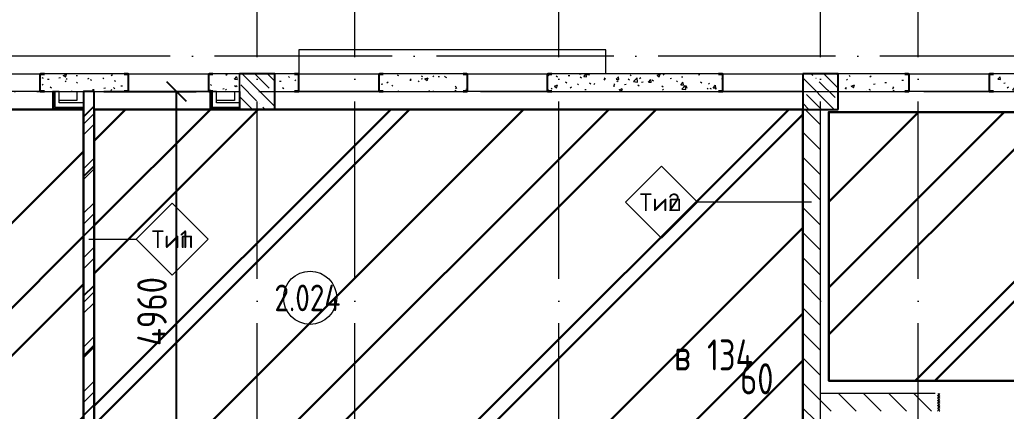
# Model space of a CAD drawing. Header units: millimetres. Extents: x -68946 to 690821, y -552984 to 293768.
# Drawn here: x 143831 to 154953, y -66215 to -61799 of the extents above; entities that cross this region are included whole.
import ezdxf

# ---------------------------------------------------------------- set-up
doc = ezdxf.new("R2010")
doc.units = ezdxf.units.MM
doc.linetypes.add('ADSK_Линия сетки', pattern=[2500, 2000, -250, 0, -250])
doc.linetypes.add('ADSK_Скрыто', pattern=[600, 300, -300])
doc.layers.get('Defpoints').update_dxf_attribs({"color": 250})
for name, color, linetype, lineweight in [('0) блоки', 250, 'Continuous', 25), ('1.2) Стяжка 6 вып.', 30, 'Continuous', 30), ('1.3) Звуко-изол           6 вып.', 90, 'Continuous', 30), ('1.4) Стяжка 6 вып.', 30, 'Continuous', 30), ('A-AREA-____-IDEN', 250, 'Continuous', 9), ('A-DOOR-____-OTLN', 250, 'Continuous', 5), ('A-FLOR-____-OTLN', 250, 'Continuous', 9), ('A-WALL-____-IDEN', 250, 'Continuous', 9), ('A-WALL-____-MCUT', 250, 'Continuous', 13), ('A-WALL-____-PATT', 250, 'Continuous', 13), ('A-WALL-FNSH-MCUT', 250, 'Continuous', 13), ('G-____-____-SYMB', 250, 'ADSK_Скрыто', 9), ('I-WALL-____-OTLN', 250, 'Continuous', 9), ('S-COLS-____-MCUT', 250, 'Continuous', 25), ('S-COLS-____-OTLN', 250, 'Continuous', 9), ('S-GRID-____-OTLN', 250, 'Continuous', 9)]:
    doc.layers.add(name, color=color, linetype=linetype, lineweight=lineweight)
doc.styles.add('GOST Common_2', font='', dxfattribs={"width": 0.8, "height": 350})
doc.styles.add('ISOCPEUR', font='isocpeur.ttf', dxfattribs={"width": 0.8, "height": 100})
doc.styles.add('ISOCPEUR_3', font='isocpeur.ttf', dxfattribs={"height": 250})
doc.styles.get("Standard").update_dxf_attribs({"font": 'ГОСТ тип А.ttf'})
doc.styles.get('GOST Common_2').set_extended_font_data('GOST Common')
doc.dimstyles.new('А3', dxfattribs={"dimtxt": 333, "dimasz": 222, "dimexe": 222, "dimexo": 111, "dimgap": 111, "dimtad": 1, "dimtoh": 1, "dimdec": 0, "dimrnd": 0.0015, "dimzin": 0, "dimdsep": 46, "dimtxsty": 'Standard', "dimblk": 'OBLIQUE', "dimcen": 0, "dimclrd": 7, "dimclre": 7, "dimclrt": 7, "dimadec": 0, "dimazin": 0, "dimtfac": 1, "dimtdec": 0, "dimtofl": 0, "dimtmove": 0, "dimatfit": 3, "dimfxl": 1, "dimtolj": 1, "dimtzin": 0, "dimarcsym": 0})
pattern_1 = [(135, (28708.77, -120984.93), (-141.42136, -141.42136), [])]
pattern_2 = [(135, (28708.77, -120984.93), (-142.5612, -142.5612), []), (135, (28851.33, -120984.93), (-142.5612, -142.5612), [252.016, -50.403, 3.353, -47.05])]
pattern_3 = [(50, (28708.77, -120984.93), (364.3679, -31.8783), [38.1, -419.1]), (355, (28708.77, -120984.93), (-70.4859, 382.1133), [30.48, -335.28]), (100.451, (28739.14, -120987.6), (293.885, 350.2334), [32.38, -356.18]), (46.184, (28708.77, -120883.33), (542.1585, -84.0858), [57.15, -628.65]), (96.636, (28753.95, -120890.34), (474.8049, 494.8554), [48.57, -534.27]), (351.184, (28708.8, -120883.33), (474.8102, 494.85), [45.72, -502.92]), (21, (28759.57, -120908.73), (303.22847, -204.53046), [38.1, -419.1]), (326, (28759.57, -120908.73), (123.6039, 368.376), [30.48, -335.28]), (71.451, (28784.84, -120925.78), (426.8341, 163.8427), [32.38, -356.18]), (37.5, (28708.77, -120984.93), (6.17665, 169.11015), [16.764, -314.452, 16.764, -323.596, -336.55]), (37.5, (28708.77, -120984.93), (6.17665, 169.11015), [-671.576, 16.764, -319.786]), (7.5, (28708.77, -120984.93), (133.63888, 200.3615), [16.764, -177.292, 16.764, -306.832, -128.27]), (7.5, (28708.77, -120984.93), (133.63888, 200.3615), [-517.652, 16.764, -111.506]), (327.5, (28595.49, -120984.93), (271.18182, -11.45836), [16.764, -110.236, 16.764, -379.476, -525.78]), (327.5, (28595.49, -120984.93), (271.18182, -11.45836), [-523.24, 16.764, -509.016]), (317.5, (28544.7, -120984.93), (296.2585, 50.85285), [16.764, -148.336, 16.764, -246.38, -373.38]), (317.5, (28544.7, -120984.93), (296.2585, 50.85285), [-428.244, 16.764, -356.616])]

# ---------------------------------------------------------------- blocks, each defined once
blk = doc.blocks.new('Дверь_СКБ_1Ст_Внутренняя - Д-3п_1100x2100h_С_У мужской_ С_У женский-41848194-АР1_Кладочный план 2 этажа С2и3')
at = {"layer": 'A-DOOR-____-OTLN'}
h = blk.add_hatch(dxfattribs=at)
h.set_pattern_fill('FP_20', color=256, style=0, pattern_type=2)
h.set_pattern_definition([(45, (-371.384, 164.685), (-14.1421, 14.1421), []), (135, (-371.384, 164.685), (-14.1421, -14.1421), [])])
h.paths.add_polyline_path([(-512.5, 100), (-537.5, 100), (-537.5, -100), (-512.5, -100)])
h = blk.add_hatch(dxfattribs=at)
h.set_pattern_fill('FP_19', color=256, style=0, pattern_type=2)
h.set_pattern_definition([(135, (1751.41, 164.685), (-14.14214, -14.14214), []), (225, (1751.41, 164.685), (14.14214, -14.14214), [])])
h.paths.add_polyline_path([(562.5, 100), (537.5, 100), (537.5, -100), (562.5, -100)])
blk = doc.blocks.new('ADSK_КолоннаНесущая_Швеллер_Гнутый_ГОСТ 8278-83 - 200х50х4_таб_1 2-38569602-АР1_Кладочный план 2 этажа С2и3')
at = {"layer": 'S-COLS-____-MCUT'}
for p, q in [((-10.1, 90), (-10.1, -90)), ((-6.1, -90), (-6.1, 90)), ((39.9, 100), (-0.1, 100)), ((-0.1, 96), (39.9, 96)), ((39.9, 96), (39.9, 100)), ((39.9, -96), (-0.1, -96)), ((-0.1, -100), (39.9, -100)), ((39.9, -100), (39.9, -96))]:
    blk.add_line(p, q, dxfattribs=at)
for centre, radius, start, end in [((-0.1, 90), 10, 90, 180), ((-0.1, 90), 6, 90, 180), ((-0.1, -90), 10, 180, 270), ((-0.1, -90), 6, 180, 270)]:
    blk.add_arc(centre, radius, start, end, dxfattribs=at)
blk = doc.blocks.new('AAR_СКБ_Марка_Помещения_мал - Номер-28977439-АР1_Кладочный план 2 этажа С2и3')
at = {"layer": 'A-AREA-____-IDEN'}
blk.add_circle((-0.03, 0), 3, dxfattribs=at)
blk = doc.blocks.new('ADSK_Марка_Стена - Типоразмер_ADSK_Марка-30564887-АР1_Кладочный план 2 этажа С2и3')
at = {"layer": 'A-WALL-____-IDEN'}
for p, q in [((-0.16, 4.37), (-4.21, 0.31)), ((3.9, 0.31), (-0.16, 4.37)), ((-4.21, 0.31), (-0.16, -3.74)), ((-0.16, -3.74), (3.9, 0.31))]:
    blk.add_line(p, q, dxfattribs=at)
blk = doc.blocks.new('_Oblique')
at = {"color": 0, "linetype": 'ByBlock', "lineweight": -2}
blk.add_line((-0.5, -0.5), (0.5, 0.5), dxfattribs=at)
blk = doc.blocks.new('*D5453')
at = {"color": 7, "lineweight": -2, "transparency": 16777216}
for p, q in [((144781, -62610), (145821, -62610)), ((145599, -67570), (145599, -62610)), ((144781, -67570), (145821, -67570))]:
    blk.add_line(p, q, dxfattribs=at)
at = {"layer": 'Defpoints', "color": 0, "lineweight": 30, "transparency": 16777216}
for p in [(144670, -62610), (145599, -62610), (144670, -67570)]:
    blk.add_point(p, dxfattribs=at)
at = {"color": 7, "lineweight": -2, "transparency": 16777216, "xscale": 222, "yscale": 222, "zscale": 222}
for p, rotation in [((145599, -62610), 90), ((145599, -67570), 270)]:
    blk.add_blockref('_Oblique', p, dxfattribs=dict(at, rotation=rotation))
at = {"color": 7, "transparency": 16777216, "insert": (145322, -65090), "char_height": 333, "attachment_point": 5, "rotation": 90}
blk.add_mtext('\\A1;4960', dxfattribs=at)

msp = doc.modelspace()

# ---------------------------------------------------------------- hatches: boundary and pattern name
at = {"layer": '0) блоки'}
h = msp.add_hatch(dxfattribs=at)
h.set_pattern_fill('ANSI31', color=256, scale=150)
h.paths.add_polyline_path([(159058.7515, -64819.933), (165207.2722, -64819.933), (165207.2722, -64939.933), (159058.7515, -64939.933)])
h.paths.add_polyline_path([(161409.2787, -68474.9347), (161888.7722, -68474.9347), (161888.7722, -68594.9347), (161409.2787, -68594.9347)])
h.paths.add_polyline_path([(161888.7722, -64939.933), (162008.7722, -64939.933), (162008.7722, -70534.9336), (161888.7722, -70534.9336)])
h.paths.add_polyline_path([(159058.7515, -68534.9347), (159178.7515, -68534.9347), (159178.7515, -64939.933), (159058.7515, -64939.933)])
h.paths.add_polyline_path([(155829.7509, -68534.9347), (161208.7503, -68534.9347), (161208.7503, -68654.9347), (155829.7509, -68654.9347)])
h.paths.add_polyline_path([(157958.7515, -69109.9342), (158078.7515, -69109.9342), (158078.7515, -68654.9347), (157958.7515, -68654.9347)])
h.paths.add_polyline_path([(157958.7515, -71737.4347), (158078.7503, -71737.4347), (158078.7503, -69509.9347), (157958.7515, -69509.9347)])
h.paths.add_polyline_path([(144549.7718, -67569.9347), (144669.7718, -67569.9347), (144669.7718, -62609.9347), (144549.7718, -62609.9347)])
h.paths.add_polyline_path([(143953.7722, -67569.9347), (152658.7718, -67569.9347), (152658.7718, -67689.9347), (143953.7722, -67689.9347)])
h.paths.add_polyline_path([(143953.7722, -71734.9336), (143833.7722, -71734.9336), (143833.7722, -67569.9347), (143953.7722, -67569.9347)])
h.paths.add_polyline_path([(146588.7728, -69109.9342), (146708.7728, -69109.9342), (146708.7728, -67689.9347), (146588.7728, -67689.9347)])
h.paths.add_polyline_path([(146588.7728, -71409.9347), (146708.7503, -71409.9347), (146708.7503, -69509.9343), (146588.7728, -69509.9343)])
at = {"layer": '1.2) Стяжка 6 вып.', "lineweight": 30}
h = msp.add_hatch(dxfattribs=at)
h.set_pattern_fill('ANSI31', color=256, scale=333)
h.paths.add_polyline_path([(143833.7722, -69189.9342), (143833.7722, -67569.9347), (144549.7718, -67569.9347), (144549.7718, -62809.9347), (137808.8181, -62809.9347), (137808.8181, -71734.9336), (139508.8181, -71734.9336), (139508.8181, -69189.9342)])
h = msp.add_hatch(dxfattribs=at)
h.set_pattern_fill('ANSI31', color=256, scale=333)
h.paths.add_polyline_path([(144669.7718, -67569.9347), (152658.7503, -67569.9347), (152658.7503, -62809.9347), (144669.7718, -62809.9347)])
h = msp.add_hatch(dxfattribs=at)
h.set_pattern_fill('ANSI31', color=256, scale=333)
h.paths.add_polyline_path([(158936.189, -64714.8987), (165062.64, -64714.8987), (165062.64, -62844.6629), (158936.189, -62844.6629), (158936.189, -62841.4906), (152951.0342, -62841.4906), (152951.0342, -65869.9866), (156063.8011, -65869.9866), (156063.8011, -68405.154), (158936.189, -68405.154), (158936.189, -65869.9866)])
at = {"layer": '1.3) Звуко-изол           6 вып.', "lineweight": 30}
h = msp.add_hatch(dxfattribs=at)
h.set_pattern_fill('ANSI31', color=256, scale=500)
h.paths.add_polyline_path([(143833.7722, -69189.9342), (143833.7722, -67569.9347), (144549.7718, -67569.9347), (144549.7718, -62809.9347), (137808.8181, -62809.9347), (137808.8181, -71734.9336), (139508.8181, -71734.9336), (139508.8181, -69189.9342)])
h = msp.add_hatch(dxfattribs=at)
h.set_pattern_fill('ANSI31', color=256, scale=500)
h.paths.add_polyline_path([(144669.7718, -67569.9347), (152658.7503, -67569.9347), (152658.7503, -62809.9347), (144669.7718, -62809.9347)])
h = msp.add_hatch(dxfattribs=at)
h.set_pattern_fill('ANSI31', color=256, scale=500)
h.paths.add_polyline_path([(158936.189, -64714.8987), (165062.64, -64714.8987), (165062.64, -62844.6629), (158936.189, -62844.6629), (158936.189, -62841.4906), (152951.0342, -62841.4906), (152951.0342, -65869.9866), (156063.8011, -65869.9866), (156063.8011, -68405.154), (158936.189, -68405.154), (158936.189, -65869.9866)])
at = {"layer": '1.4) Стяжка 6 вып.', "lineweight": 30}
h = msp.add_hatch(dxfattribs=at)
h.set_pattern_fill('ANSI32', color=256, scale=333)
h.paths.add_polyline_path([(143833.7722, -69189.9342), (143833.7722, -67569.9347), (144549.7718, -67569.9347), (144549.7718, -62809.9347), (137808.8181, -62809.9347), (137808.8181, -71734.9336), (139508.8181, -71734.9336), (139508.8181, -69189.9342)])
h = msp.add_hatch(dxfattribs=at)
h.set_pattern_fill('ANSI32', color=256, scale=333)
h.paths.add_polyline_path([(144669.7718, -67569.9347), (152658.7503, -67569.9347), (152658.7503, -62809.9347), (144669.7718, -62809.9347)])
h = msp.add_hatch(dxfattribs=at)
h.set_pattern_fill('ANSI32', color=256, scale=333)
h.paths.add_polyline_path([(158936.189, -64714.8987), (165062.64, -64714.8987), (165062.64, -62844.6629), (158936.189, -62844.6629), (158936.189, -62841.4906), (152951.0342, -62841.4906), (152951.0342, -65869.9866), (156063.8011, -65869.9866), (156063.8011, -68405.154), (158936.189, -68405.154), (158936.189, -65869.9866)])
at = {"layer": 'A-WALL-____-PATT', "lineweight": 15}
h = msp.add_hatch(dxfattribs=at)
h.set_pattern_fill('FP_83', color=256, style=0, pattern_type=2)
h.set_pattern_definition(pattern_3)
h.paths.add_polyline_path([(145058.7722, -62609.9347), (145058.7722, -62409.9347), (144058.7722, -62409.9347), (144058.7722, -62609.9347), (145012.6925, -62609.9347)])
h.paths.add_polyline_path([(142958.7503, -62609.9347), (143158.7722, -62609.9347), (143158.7722, -62409.9347), (142958.7503, -62409.9347)])
h.paths.add_polyline_path([(145958.7722, -62609.9347), (146308.7503, -62609.9347), (146308.7503, -62409.9347), (145958.7722, -62409.9347), (145958.7722, -62530.9962)])
h = msp.add_hatch(dxfattribs=at)
h.set_pattern_fill('FP_83', color=256, style=0, pattern_type=2)
h.set_pattern_definition(pattern_3)
h.paths.add_polyline_path([(150710.5839, -62609.9347), (151758.7503, -62609.9347), (151758.7503, -62409.9347), (149778.7722, -62409.9347), (149778.7722, -62609.9347)])
h.paths.add_polyline_path([(146978.7728, -62609.9347), (146978.7728, -62409.9347), (146708.7503, -62409.9347), (146708.7503, -62609.9347)])
h.paths.add_polyline_path([(147878.7728, -62609.9347), (148878.7722, -62609.9347), (148878.7722, -62409.9347), (147878.7728, -62409.9347)])
h = msp.add_hatch(dxfattribs=at)
h.set_pattern_fill('FP_83', color=256, style=0, pattern_type=2)
h.set_pattern_definition(pattern_3)
h.paths.add_polyline_path([(157678.7503, -62609.9347), (157678.7503, -62409.9347), (156858.7722, -62409.9346), (156858.7722, -62609.9346), (157418.7722, -62609.9347)])
h.paths.add_polyline_path([(155958.7722, -62609.9345), (155958.7722, -62409.9345), (154758.7717, -62409.9344), (154758.7717, -62609.9344), (154984.0024, -62609.9344)])
h.paths.add_polyline_path([(153858.7717, -62609.9343), (153858.7717, -62409.9343), (153058.7503, -62409.9342), (153058.7503, -62609.9342), (153559.5296, -62609.9342)])
h = msp.add_hatch(dxfattribs=at)
h.set_pattern_fill('FP_12', color=256, style=0, pattern_type=2)
h.set_pattern_definition([(45, (28708.77, -120984.93), (-251.4472, 251.4472), []), (45, (28708.77, -120603.93), (-251.4472, 251.4472), [])])
h.paths.add_polyline_path([(144549.7718, -67569.9347), (144669.7718, -67569.9347), (144669.7718, -62609.9342), (144549.7718, -62609.9342), (144549.7718, -64042.982)])
h = msp.add_hatch(dxfattribs=at)
h.set_pattern_fill('FP_1', color=256, style=0, pattern_type=2)
h.set_pattern_definition(pattern_1)
h.paths.add_polyline_path([(152858.7718, -71734.9336), (152858.7718, -69509.9342), (152658.7718, -69509.9342), (152658.7718, -71734.9336)])
h.paths.add_polyline_path([(152858.7718, -69109.9342), (152858.7718, -67419.9336), (152658.7718, -67419.9336), (152658.7718, -69109.9342)])
h.paths.add_polyline_path([(152858.7718, -66319.9336), (152858.7718, -62809.9347), (152658.7718, -62809.9347), (152658.7718, -66319.9336)])
h = msp.add_hatch(dxfattribs=at)
h.set_pattern_fill('FP_1', color=256, style=0, pattern_type=2)
h.set_pattern_definition(pattern_1)
h.paths.add_polyline_path([(152858.7718, -66214.9336), (154179.5173, -66214.9336), (154179.5173, -66014.9336), (152858.7718, -66014.9336)])
h.paths.add_polyline_path([(155829.7509, -66214.9336), (155829.7509, -66014.9336), (155279.5173, -66014.9336), (155279.5173, -66214.9336), (155629.7509, -66214.9336)])
at = {"layer": 'S-COLS-____-OTLN', "lineweight": 5}
h = msp.add_hatch(dxfattribs=at)
h.set_pattern_fill('FP_40', color=256, style=0, pattern_type=2)
h.set_pattern_definition(pattern_2)
h.paths.add_polyline_path([(146308.7503, -62809.9347), (146708.7503, -62809.9347), (146708.7503, -62409.9347), (146308.7503, -62409.9347), (146308.7503, -62609.9347)])
h = msp.add_hatch(dxfattribs=at)
h.set_pattern_fill('FP_40', color=256, style=0, pattern_type=2)
h.set_pattern_definition(pattern_2)
h.paths.add_polyline_path([(153058.7503, -62809.9347), (153058.7503, -62409.9347), (152658.7503, -62409.9347), (152658.7503, -62809.9347)])

# ---------------------------------------------------------------- linework, layer by layer
at = {"layer": '0) блоки'}
msp.add_lwpolyline([(144549.7718, -67569.9347), (144669.7718, -67569.9347), (144669.7718, -62609.9347), (144549.7718, -62609.9347)], close=True, dxfattribs=at)
at = {"layer": '1.2) Стяжка 6 вып.', "lineweight": 30}
for points in [[(144549.7718, -67569.9347), (144549.7718, -62809.9347), (137808.8181, -62809.9347), (137808.8181, -71734.9336), (139508.8181, -71734.9336), (139508.8181, -69189.9342), (143833.7722, -69189.9342), (143833.7722, -67569.9347)], [(144669.7718, -67569.9347), (152658.7503, -67569.9347), (152658.7503, -62809.9347), (144669.7718, -62809.9347)], [(158936.189, -65869.9866), (158936.189, -64714.8987), (165062.64, -64714.8987), (165062.64, -62844.6629), (158936.189, -62844.6629), (158936.189, -62841.4906), (152951.0342, -62841.4906), (152951.0342, -65869.9866), (156063.8011, -65869.9866), (156063.8011, -68405.154), (158936.189, -68405.154)]]:
    msp.add_lwpolyline(points, close=True, dxfattribs=at)
at = {"layer": 'A-FLOR-____-OTLN'}
for p, q in [((146978.7728, -62139.9342), (146978.7728, -62409.9336)), ((150438.8423, -62139.9342), (146978.7728, -62139.9342)), ((150438.8423, -62409.9336), (150438.8423, -62139.9342)), ((144473.7722, -62609.9347), (144473.7722, -62709.9336)), ((146250.6801, -62609.9347), (146250.6801, -62709.9342)), ((144473.7722, -62709.9336), (144275.6801, -62709.9336)), ((146250.6801, -62709.9342), (146050.6801, -62709.9342))]:
    msp.add_line(p, q, dxfattribs=at)
at = {"layer": 'A-WALL-____-IDEN'}
for p, q in [((152758.7718, -63855.8329), (151473.1468, -63855.8329)), ((144609.7718, -64273.237), (145143.8981, -64273.237))]:
    msp.add_line(p, q, dxfattribs=at)
at = {"layer": 'A-WALL-____-MCUT', "color": 7, "lineweight": 15}
for p, q in [((145058.7722, -62409.9347), (144058.7722, -62409.9347)), ((144058.7722, -62409.9347), (144058.7722, -62609.9347)), ((145058.7722, -62609.9347), (145058.7722, -62409.9347)), ((146308.7503, -62409.9347), (145958.7722, -62409.9347)), ((145958.7722, -62409.9347), (145958.7722, -62609.9347)), ((146978.7728, -62409.9347), (146708.7503, -62409.9347)), ((146708.7503, -62409.9347), (146708.7503, -62609.9347)), ((146978.7728, -62609.9347), (146978.7728, -62409.9347)), ((148878.7722, -62409.9347), (147878.7728, -62409.9347)), ((147878.7728, -62409.9347), (147878.7728, -62609.9347)), ((148878.7722, -62609.9347), (148878.7722, -62409.9347)), ((151758.7503, -62409.9347), (149778.7722, -62409.9347)), ((149778.7722, -62409.9347), (149778.7722, -62609.9347)), ((151758.7503, -62609.9347), (151758.7503, -62409.9347)), ((153858.7717, -62409.9343), (153058.7503, -62409.9342)), ((153058.7503, -62409.9342), (153058.7503, -62609.9342)), ((153858.7717, -62609.9343), (153858.7717, -62409.9343)), ((155958.7722, -62409.9345), (154758.7717, -62409.9344)), ((154758.7717, -62409.9344), (154758.7717, -62609.9344)), ((144058.7722, -62609.9347), (145058.7722, -62609.9347)), ((144669.7718, -62609.9342), (144549.7718, -62609.9342)), ((144549.7718, -62609.9342), (144549.7718, -67569.9347)), ((144669.7718, -67569.9347), (144669.7718, -62609.9342)), ((145958.7722, -62609.9347), (146308.7503, -62609.9347)), ((146708.7503, -62609.9347), (146978.7728, -62609.9347)), ((147878.7728, -62609.9347), (148878.7722, -62609.9347)), ((149778.7722, -62609.9347), (151758.7503, -62609.9347)), ((153058.7503, -62609.9342), (153858.7717, -62609.9343)), ((154758.7717, -62609.9344), (155958.7722, -62609.9345)), ((152858.7718, -62809.9347), (152658.7718, -62809.9347)), ((152658.7718, -62809.9347), (152658.7718, -66289.9336)), ((152858.7718, -66289.9336), (152858.7718, -62809.9347)), ((154149.5173, -66014.9336), (152858.7718, -66014.9336))]:
    msp.add_line(p, q, dxfattribs=at)
at = {"layer": 'A-WALL-____-MCUT', "lineweight": 15}
msp.add_line((146308.7503, -62609.9347), (146308.7503, -62409.9347), dxfattribs=at)
at = {"layer": 'A-WALL-____-MCUT', "color": 42, "lineweight": 15}
for p, q in [((144213.1801, -62609.9347), (144213.1801, -62797.4347)), ((145988.1473, -62609.9347), (145988.1472, -62797.4347)), ((144213.1801, -62797.4347), (144549.7718, -62797.4347)), ((145988.1472, -62797.4347), (146308.7503, -62797.4347))]:
    msp.add_line(p, q, dxfattribs=at)
at = {"layer": 'A-WALL-____-MCUT', "color": 30, "lineweight": 15}
for p, q in [((144275.6801, -62609.9347), (144225.6801, -62609.9347)), ((144225.6801, -62609.9347), (144225.6801, -62784.9347)), ((144275.6801, -62734.9347), (144275.6801, -62609.9347)), ((146000.6473, -62609.9347), (146000.6472, -62784.9347)), ((146050.6473, -62609.9347), (146000.6473, -62609.9347)), ((146050.6472, -62734.9347), (146050.6473, -62609.9347)), ((144225.6801, -62784.9347), (144549.7718, -62784.9347)), ((144549.7718, -62734.9347), (144275.6801, -62734.9347)), ((146000.6472, -62784.9347), (146308.7503, -62784.9347)), ((146308.7503, -62734.9347), (146050.6472, -62734.9347)), ((146308.7503, -62784.9347), (146308.7503, -62734.9347))]:
    msp.add_line(p, q, dxfattribs=at)
at = {"layer": 'A-WALL-FNSH-MCUT', "lineweight": 15}
for p, q in [((144225.6801, -62609.9347), (144200.6801, -62609.9347)), ((144200.6801, -62609.9347), (144200.6801, -62809.9347)), ((145975.6473, -62609.9347), (145975.6472, -62809.9347)), ((146000.6473, -62609.9347), (145975.6473, -62609.9347)), ((144200.6801, -62809.9347), (144549.7718, -62809.9347)), ((145975.6472, -62809.9347), (146308.7503, -62809.9347)), ((146308.7503, -62809.9347), (146308.7503, -62784.9347))]:
    msp.add_line(p, q, dxfattribs=at)
at = {"layer": 'I-WALL-____-OTLN', "lineweight": 15}
for p, q in [((143158.7722, -62409.9347), (144058.7722, -62409.9347)), ((145058.7722, -62409.9347), (145958.7722, -62409.9347)), ((146978.7728, -62409.9347), (147878.7728, -62409.9347)), ((148878.7722, -62409.9347), (149778.7722, -62409.9347)), ((151758.7503, -62409.9347), (152658.7503, -62409.9347)), ((153858.7718, -62409.9343), (154758.7717, -62409.9344)), ((144058.7722, -62609.9347), (143158.7722, -62609.9347)), ((145958.7722, -62609.9347), (145058.7722, -62609.9347)), ((147878.7728, -62609.9347), (146978.7728, -62609.9347)), ((149778.7722, -62609.9347), (148878.7722, -62609.9347)), ((152658.7503, -62609.9347), (151758.7503, -62609.9347)), ((154758.7717, -62609.9344), (153858.7718, -62609.9343))]:
    msp.add_line(p, q, dxfattribs=at)
at = {"layer": 'S-COLS-____-MCUT'}
for p, q in [((146708.7503, -62409.9347), (146308.7503, -62409.9347)), ((146708.7503, -62809.9347), (146708.7503, -62409.9347)), ((153058.7503, -62409.9347), (152658.7503, -62409.9347)), ((152658.7503, -62409.9347), (152658.7503, -62809.9347)), ((153058.7503, -62809.9347), (153058.7503, -62409.9347)), ((146308.7503, -62609.9347), (146308.7503, -62809.9347)), ((146308.7503, -62809.9347), (146708.7503, -62809.9347)), ((152658.7503, -62809.9347), (153058.7503, -62809.9347))]:
    msp.add_line(p, q, dxfattribs=at)
at = {"layer": 'S-COLS-____-OTLN'}
msp.add_line((146308.7503, -62409.9347), (146308.7503, -62609.9347), dxfattribs=at)
at = {"layer": 'S-GRID-____-OTLN', "linetype": 'ADSK_Линия сетки'}
for p, q in [((146508.7722, -124723.7741), (146508.7722, -59782.9296)), ((147608.7722, -124723.7741), (147608.7722, -59782.9296)), ((149908.7722, -124723.7741), (149908.7722, -59782.9296)), ((152858.7722, -124723.7741), (152858.7722, -59782.9296)), ((153958.7722, -124723.7741), (153958.7722, -59782.9296)), ((185529.6518, -62209.9342), (128028.7722, -62209.9342)), ((94022.7944, -62609.9342), (184259.6518, -62609.9342))]:
    msp.add_line(p, q, dxfattribs=at)

# ---------------------------------------------------------------- block references
at = {"layer": 'A-AREA-____-IDEN', "xscale": 99.99999999999993, "yscale": 99.99999999999993, "zscale": 99.99999999999993}
msp.add_blockref('AAR_СКБ_Марка_Помещения_мал - Номер-28977439-АР1_Кладочный план 2 этажа С2и3', (147107.4785, -64935.0281), dxfattribs=at)
at = {"layer": 'A-DOOR-____-OTLN', "color": 255, "rotation": 180}
msp.add_blockref('Дверь_СКБ_1Ст_Внутренняя - Д-3п_1100x2100h_С_У мужской_ С_У женский-41848194-АР1_Кладочный план 2 этажа С2и3', (154742.0173, -66114.9336), dxfattribs=at)
at = {"layer": 'A-WALL-____-IDEN', "xscale": 99.99999999999993, "yscale": 99.99999999999993, "zscale": 99.99999999999993}
for p in [(151083.0549, -63887.0829), (145565.24, -64304.487)]:
    msp.add_blockref('ADSK_Марка_Стена - Типоразмер_ADSK_Марка-30564887-АР1_Кладочный план 2 этажа С2и3', p, dxfattribs=at)
at = {"layer": 'S-COLS-____-OTLN'}
for p in [(144068.8722, -62509.9336), (145968.8722, -62509.9336), (147888.8728, -62509.9336), (149788.8722, -62509.9336), (154768.8718, -62509.9336)]:
    msp.add_blockref('ADSK_КолоннаНесущая_Швеллер_Гнутый_ГОСТ 8278-83 - 200х50х4_таб_1 2-38569602-АР1_Кладочный план 2 этажа С2и3', p, dxfattribs=at)
at = {"layer": 'S-COLS-____-OTLN', "rotation": 180}
for p in [(145048.6722, -62509.9932), (146968.6728, -62509.9932), (148868.6722, -62509.9932), (151748.6503, -62509.9932), (153848.6718, -62509.9932)]:
    msp.add_blockref('ADSK_КолоннаНесущая_Швеллер_Гнутый_ГОСТ 8278-83 - 200х50х4_таб_1 2-38569602-АР1_Кладочный план 2 этажа С2и3', p, dxfattribs=at)

# ---------------------------------------------------------------- texts
at = {"layer": 'A-AREA-____-IDEN', "insert": (146702.7394, -64786.3683), "char_height": 300, "width": 673.4175, "attachment_point": 1, "style": 'ISOCPEUR'}
msp.add_mtext('2.024', dxfattribs=at)
at = {"layer": 'A-WALL-____-IDEN', "char_height": 200, "attachment_point": 1, "style": 'ISOCPEUR_3'}
for s, insert, width in [('Тип', (150818.674, -63757.4143), 387.215062), (' 2', (151138.1584, -63757.4143), 230.084312), ('Тип', (145316.9591, -64174.8183), 387.215062), (' 1', (145636.4435, -64174.8183), 190.801625)]:
    msp.add_mtext(s, dxfattribs=dict(at, insert=insert, width=width))
at = {"layer": 'G-____-____-SYMB', "linetype": 'Continuous', "char_height": 350, "attachment_point": 1, "style": 'GOST Common_2'}
for s, insert, width in [(' 134', (151410.0551, -65404.7474), 795.274), ('\\fGOST Common|b0|i0|c204|p34|;\\W.8;в', (151208.9717, -65404.7474), 243.713), ('60', (151952.4449, -65673.9859), 487.426)]:
    msp.add_mtext(s, dxfattribs=dict(at, insert=insert, width=width))

# ---------------------------------------------------------------- dimensions: what is measured, and where the dimension line sits
dim = msp.add_linear_dim(base=(145599.1638, -62609.9347), p1=(144669.7718, -67569.9347), p2=(144669.7718, -62609.9347), angle=90, dimstyle='А3')
dim.commit()
dim.dimension.update_dxf_attribs({"geometry": '*D5453', "text_midpoint": (145321.6638, -65089.9347)})

doc.saveas('drawing.dxf')
